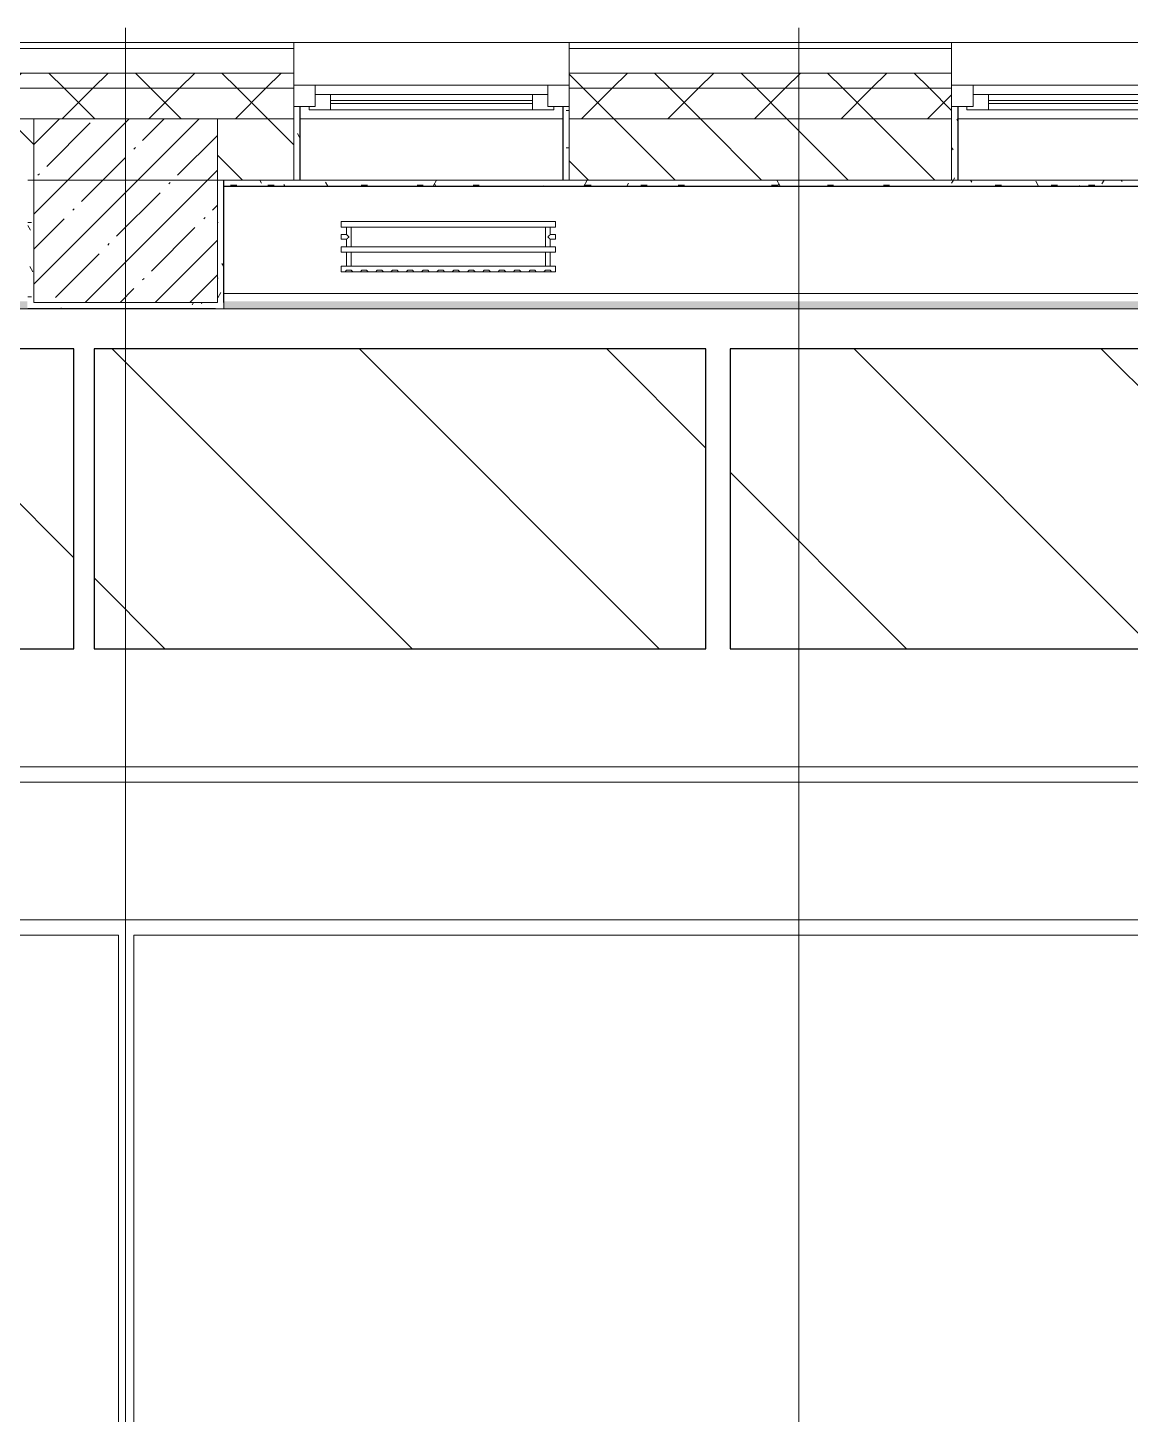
# Model space of a CAD drawing. Header units: millimetres. Extents: x -1113 to 415037, y -3642 to 354837.
# Drawn here: x 202912 to 206516, y 22865 to 27398 of the extents above; entities that cross this region are included whole.
import ezdxf

# ---------------------------------------------------------------- set-up
doc = ezdxf.new("R2010")
doc.units = ezdxf.units.MM
for name, color, linetype, lineweight in [('0) строит. леса', 20, 'Continuous', 30), ('A-AREA-BNDY', 7, 'Continuous', 5), ('A-FLOR', 7, 'Continuous', 9), ('A-GLAZ', 7, 'Continuous', 9), ('A-GLAZ-1', 7, 'Continuous', 5), ('A-WALL', 7, 'Continuous', 5), ('I-WALL', 7, 'Continuous', 5), ('S-COLS-1', 7, 'Continuous', 5), ('Оси', 7, 'Continuous', 9)]:
    doc.layers.add(name, color=color, linetype=linetype, lineweight=lineweight)
doc.layers.add('A-AREA-PATT-2', color=7, linetype='Continuous', lineweight=5, true_color=0xcde0ef, transparency=1)
for name, color, linetype, lineweight, true_color in [('A-WALL-1', 9, 'Continuous', 5, 0x808080), ('A-WALL-FNSH-1', 9, 'Continuous', 5, 0x808080), ('M-EQPM-1', 7, 'Continuous', 9, 0xb2b2b2)]:
    doc.layers.add(name, color=color, linetype=linetype, lineweight=lineweight, true_color=true_color)
pattern_1 = [(45, (148772.12, -1e-08), (-141.42136, 141.42136), []), (135, (148772.12, -1e-08), (-141.42136, -141.42136), [])]
pattern_2 = [(0, (148772.123, -1e-08), (243.84, 60.96), [20.117, -162.763, 20.117, -162.763, -975.36]), (0, (148772.123, -1e-08), (243.84, 60.96), [-365.76, 20.117, -345.643, 20.117, -162.763, -426.72]), (0, (148772.123, -1e-08), (243.84, 60.96), [-914.4, 20.117, -101.803, 20.117, -284.683]), (120, (148863.563, 30.48), (-174.71291, 180.691634), [20.117, -162.763, 20.117, -162.763, -975.36]), (120, (148863.563, 30.48), (-174.71291, 180.691634), [-365.76, 20.117, -345.643, 20.117, -162.763, -426.72]), (120, (148863.563, 30.48), (-174.71291, 180.691634), [-914.4, 20.117, -101.803, 20.117, -284.683]), (240, (148894.043, 152.4), (-69.12709, -241.651634), [20.117, -162.763, 20.117, -162.763, -975.36]), (240, (148894.043, 152.4), (-69.12709, -241.651634), [-365.76, 20.117, -345.643, 20.117, -162.763, -426.72]), (240, (148894.043, 152.4), (-69.12709, -241.651634), [-914.4, 20.117, -101.803, 20.117, -284.683])]

# ---------------------------------------------------------------- blocks, each defined once
blk = doc.blocks.new('120_Окно_СКБ_2Ст - 120_Окно_СКБ_2Ст 2700х2500 _мал створка справа_ 2-23206922-Объем проектирования 2 этажа')
at = {"layer": 'A-GLAZ'}
for p, q in [((-1350, -75), (-1350, -5)), ((-1350, -5), (-1280, -5)), ((-1280, -5), (-1280, -75)), ((450, -35), (-1280, -35)), ((-1280, -35), (-1280, -75)), ((-1230, -85), (-1230, -35)), ((400, -85), (400, -35)), ((450, -75), (450, -5)), ((450, -5), (520, -5)), ((450, -75), (450, -35)), ((520, -5), (520, -75)), ((1280, -35), (520, -35)), ((520, -35), (520, -75)), ((570, -85), (570, -35)), ((1230, -85), (1230, -35)), ((1280, -75), (1280, -5)), ((1280, -5), (1350, -5)), ((1280, -75), (1280, -35)), ((1350, -5), (1350, -75)), ((-1280, -75), (-1350, -75)), ((-1280, -75), (-1300, -75)), ((-1300, -75), (-1300, -85)), ((-1300, -85), (470, -85)), ((470, -85), (-1300, -85)), ((520, -75), (450, -75)), ((470, -75), (450, -75)), ((470, -85), (470, -75)), ((520, -75), (500, -75)), ((500, -75), (500, -85)), ((500, -85), (1300, -85)), ((1300, -85), (500, -85)), ((1350, -75), (1280, -75)), ((1300, -75), (1280, -75)), ((1300, -85), (1300, -75))]:
    blk.add_line(p, q, dxfattribs=at)
at = {"layer": 'A-GLAZ-1'}
for p, q in [((1350, -5), (-1350, -5)), ((-1330, -75), (-1301.9, -75)), ((-1230, -55), (400, -55)), ((400, -65), (-1230, -65)), ((470, -75), (500, -75)), ((570, -55), (1230, -55)), ((1230, -65), (570, -65)), ((1300, -75), (1330, -75))]:
    blk.add_line(p, q, dxfattribs=at)
blk = doc.blocks.new('120_Окно_СКБ_1Ст - 120_Окно_СКБ_1Ст 900х2500_h_-19906774-Объем проектирования 2 этажа')
at = {"layer": 'A-GLAZ'}
for p, q in [((-450, -75), (-450, -5)), ((-450, -5), (-380, -5)), ((-380, -5), (-380, -75)), ((380, -35), (-380, -35)), ((-380, -35), (-380, -75)), ((-330, -85), (-330, -35)), ((330, -85), (330, -35)), ((380, -75), (380, -5)), ((380, -5), (450, -5)), ((380, -75), (380, -35)), ((450, -5), (450, -75)), ((-380, -75), (-450, -75)), ((-380, -75), (-400, -75)), ((-400, -75), (-400, -85)), ((-400, -85), (400, -85)), ((400, -85), (-400, -85)), ((450, -75), (380, -75)), ((400, -75), (380, -75)), ((400, -85), (400, -75))]:
    blk.add_line(p, q, dxfattribs=at)
at = {"layer": 'A-GLAZ-1'}
for p, q in [((450, -5), (-450, -5)), ((-430, -75), (-400, -75)), ((-330, -55), (330, -55)), ((330, -65), (-330, -65)), ((400, -75), (430, -75))]:
    blk.add_line(p, q, dxfattribs=at)
blk = doc.blocks.new('radiator_prado_classic_z_tip_30_po exemplyaru - Classic Z Тип 30-500-V451-Объем проектирования 2 этажа')
at = {"layer": 'M-EQPM-1'}
for p, q in [((0, 228), (0, 210)), ((700, 228), (0, 228)), ((0, 210), (0, 228)), ((0, 228), (12.5, 228)), ((12.5, 228), (37.5, 228)), ((37.5, 228), (12.5, 228)), ((12.5, 228), (37.5, 228)), ((12.5, 228), (17.5, 223)), ((12.5, 228), (17.5, 223)), ((32.5, 223), (37.5, 228)), ((37.5, 228), (32.5, 223)), ((37.5, 228), (62.5, 228)), ((62.5, 228), (87.5, 228)), ((87.5, 228), (62.5, 228)), ((62.5, 228), (87.5, 228)), ((62.5, 228), (67.5, 223)), ((62.5, 228), (67.5, 223)), ((82.5, 223), (87.5, 228)), ((87.5, 228), (82.5, 223)), ((87.5, 228), (112.5, 228)), ((112.5, 228), (137.5, 228)), ((137.5, 228), (112.5, 228)), ((112.5, 228), (137.5, 228)), ((112.5, 228), (117.5, 223)), ((112.5, 228), (117.5, 223)), ((132.5, 223), (137.5, 228)), ((137.5, 228), (132.5, 223)), ((137.5, 228), (162.5, 228)), ((162.5, 228), (187.5, 228)), ((187.5, 228), (162.5, 228)), ((162.5, 228), (187.5, 228)), ((162.5, 228), (167.5, 223)), ((162.5, 228), (167.5, 223)), ((182.5, 223), (187.5, 228)), ((187.5, 228), (182.5, 223)), ((187.5, 228), (212.5, 228)), ((212.5, 228), (237.5, 228)), ((237.5, 228), (212.5, 228)), ((212.5, 228), (237.5, 228)), ((212.5, 228), (217.5, 223)), ((212.5, 228), (217.5, 223)), ((232.5, 223), (237.5, 228)), ((237.5, 228), (232.5, 223)), ((237.5, 228), (262.5, 228)), ((262.5, 228), (287.5, 228)), ((287.5, 228), (262.5, 228)), ((262.5, 228), (287.5, 228)), ((262.5, 228), (267.5, 223)), ((262.5, 228), (267.5, 223)), ((282.5, 223), (287.5, 228)), ((287.5, 228), (282.5, 223)), ((287.5, 228), (312.5, 228)), ((312.5, 228), (337.5, 228)), ((337.5, 228), (312.5, 228)), ((312.5, 228), (337.5, 228)), ((312.5, 228), (317.5, 223)), ((312.5, 228), (317.5, 223)), ((332.5, 223), (337.5, 228)), ((337.5, 228), (332.5, 223)), ((337.5, 228), (362.5, 228)), ((362.5, 228), (387.5, 228)), ((387.5, 228), (362.5, 228)), ((362.5, 228), (387.5, 228)), ((362.5, 228), (367.5, 223)), ((362.5, 228), (367.5, 223)), ((382.5, 223), (387.5, 228)), ((387.5, 228), (382.5, 223)), ((387.5, 228), (412.5, 228)), ((412.5, 228), (437.5, 228)), ((437.5, 228), (412.5, 228)), ((412.5, 228), (437.5, 228)), ((412.5, 228), (417.5, 223)), ((412.5, 228), (417.5, 223)), ((432.5, 223), (437.5, 228)), ((437.5, 228), (432.5, 223)), ((437.5, 228), (462.5, 228)), ((487.5, 228), (462.5, 228)), ((462.5, 228), (487.5, 228)), ((462.5, 228), (467.5, 223)), ((462.5, 228), (467.5, 223)), ((463.6, 228), (487.5, 228)), ((482.5, 223), (487.5, 228)), ((487.5, 228), (482.5, 223)), ((487.5, 228), (512.5, 228)), ((512.5, 228), (537.5, 228)), ((537.5, 228), (512.5, 228)), ((512.5, 228), (537.5, 228)), ((512.5, 228), (517.5, 223)), ((512.5, 228), (517.5, 223)), ((532.5, 223), (537.5, 228)), ((537.5, 228), (532.5, 223)), ((537.5, 228), (562.5, 228)), ((562.5, 228), (587.5, 228)), ((587.5, 228), (562.5, 228)), ((562.5, 228), (587.5, 228)), ((562.5, 228), (567.5, 223)), ((562.5, 228), (567.5, 223)), ((582.5, 223), (587.5, 228)), ((587.5, 228), (582.5, 223)), ((587.5, 228), (612.5, 228)), ((612.5, 228), (637.5, 228)), ((637.5, 228), (612.5, 228)), ((612.5, 228), (637.5, 228)), ((612.5, 228), (617.5, 223)), ((617.5, 223), (612.5, 228)), ((632.5, 223), (637.5, 228)), ((637.5, 228), (632.5, 223)), ((637.5, 228), (662.5, 228)), ((662.5, 228), (687.5, 228)), ((687.5, 228), (662.5, 228)), ((662.5, 228), (687.5, 228)), ((662.5, 228), (667.5, 223)), ((662.5, 228), (667.5, 223)), ((682.5, 223), (687.5, 228)), ((687.5, 228), (682.5, 223)), ((687.5, 228), (700, 228)), ((700, 210), (700, 228)), ((700, 228), (700, 210)), ((0, 210), (700, 210)), ((17.8, 210), (0, 210)), ((32.5, 223), (17.5, 223)), ((17.5, 223), (32.5, 223)), ((17.5, 210), (17.5, 164)), ((17.5, 210), (17.5, 164)), ((17.8, 210), (17.5, 210)), ((17.5, 210), (17.8, 210)), ((17.8, 210), (17.5, 210)), ((17.5, 210), (23.1, 210)), ((23.1, 210), (17.8, 210)), ((17.8, 210), (32.2, 210)), ((32.2, 210), (17.8, 210)), ((32.2, 210), (23.1, 210)), ((23.1, 210), (32.5, 210)), ((32.5, 210), (32.2, 210)), ((32.2, 210), (32.5, 210)), ((32.5, 210), (32.2, 210)), ((667.8, 210), (32.2, 210)), ((32.5, 164), (32.5, 210)), ((32.5, 164), (32.5, 210)), ((82.5, 223), (67.5, 223)), ((67.5, 223), (82.5, 223)), ((132.5, 223), (117.5, 223)), ((117.5, 223), (132.5, 223)), ((182.5, 223), (167.5, 223)), ((167.5, 223), (182.5, 223)), ((232.5, 223), (217.5, 223)), ((217.5, 223), (232.5, 223)), ((282.5, 223), (267.5, 223)), ((267.5, 223), (282.5, 223)), ((332.5, 223), (317.5, 223)), ((317.5, 223), (332.5, 223)), ((382.5, 223), (367.5, 223)), ((367.5, 223), (382.5, 223)), ((432.5, 223), (417.5, 223)), ((417.5, 223), (432.5, 223)), ((482.5, 223), (467.5, 223)), ((467.5, 223), (482.5, 223)), ((532.5, 223), (517.5, 223)), ((517.5, 223), (532.5, 223)), ((582.5, 223), (567.5, 223)), ((567.5, 223), (582.5, 223)), ((632.5, 223), (617.5, 223)), ((617.5, 223), (632.5, 223)), ((682.5, 223), (667.5, 223)), ((667.5, 223), (682.5, 223)), ((667.5, 210), (667.5, 164)), ((667.5, 210), (667.5, 164)), ((667.8, 210), (667.5, 210)), ((667.5, 210), (673.1, 210)), ((667.8, 210), (667.5, 210)), ((667.5, 210), (667.8, 210)), ((682.2, 210), (667.8, 210)), ((682.2, 210), (667.8, 210)), ((667.8, 210), (682.2, 210)), ((673.1, 210), (675, 210)), ((675, 210), (676.9, 210)), ((676.9, 210), (678.7, 210)), ((678.7, 210), (680.3, 210)), ((680.3, 210), (681.5, 210)), ((681.5, 210), (682.2, 210)), ((682.5, 210), (682.2, 210)), ((682.2, 210), (682.5, 210)), ((682.5, 210), (682.2, 210)), ((682.2, 210), (682.5, 210)), ((700, 210), (682.2, 210)), ((682.5, 164), (682.5, 210)), ((682.5, 164), (682.5, 210)), ((700, 164), (0, 164)), ((0, 164), (0, 146)), ((0, 146), (0, 164)), ((0, 164), (17.8, 164)), ((0, 146), (700, 146)), ((18.5, 146), (0, 146)), ((17.8, 164), (17.5, 164)), ((17.5, 164), (17.8, 164)), ((17.8, 164), (17.5, 164)), ((17.5, 164), (19.7, 164)), ((17.5, 146), (17.5, 121.5)), ((17.5, 146), (17.5, 121.5)), ((17.5, 146), (18.5, 146)), ((18.5, 146), (17.5, 146)), ((17.5, 146), (18.5, 146)), ((19.7, 146), (17.5, 146)), ((32.2, 164), (17.8, 164)), ((17.8, 164), (32.2, 164)), ((32.2, 164), (17.8, 164)), ((18.5, 146), (26.9, 146)), ((32.2, 146), (18.5, 146)), ((18.5, 146), (32.2, 146)), ((19.7, 164), (32.5, 164)), ((32.5, 146), (19.7, 146)), ((26.9, 146), (30.3, 146)), ((30.3, 146), (32.2, 146)), ((32.5, 164), (32.2, 164)), ((32.2, 164), (32.5, 164)), ((32.5, 164), (32.2, 164)), ((32.2, 164), (667.8, 164)), ((32.2, 146), (32.5, 146)), ((32.5, 146), (32.2, 146)), ((32.2, 146), (32.5, 146)), ((667.8, 146), (32.2, 146)), ((32.5, 82), (32.5, 146)), ((32.5, 82), (32.5, 146)), ((667.8, 164), (667.5, 164)), ((667.5, 164), (667.8, 164)), ((667.8, 164), (667.5, 164)), ((667.5, 164), (667.8, 164)), ((667.5, 146), (667.5, 82)), ((667.5, 146), (667.5, 82)), ((667.5, 146), (667.8, 146)), ((667.8, 146), (667.5, 146)), ((667.5, 146), (667.8, 146)), ((667.8, 146), (667.5, 146)), ((682.2, 164), (667.8, 164)), ((667.8, 164), (682.2, 164)), ((682.2, 164), (667.8, 164)), ((667.8, 164), (682.2, 164)), ((667.8, 146), (681.5, 146)), ((668.5, 146), (667.8, 146)), ((667.8, 146), (681.5, 146)), ((681.5, 146), (667.8, 146)), ((669.7, 146), (668.5, 146)), ((671.2, 146), (669.7, 146)), ((673.1, 146), (671.2, 146)), ((675, 146), (673.1, 146)), ((676.9, 146), (675, 146)), ((678.7, 146), (676.9, 146)), ((680.3, 146), (678.7, 146)), ((681.5, 146), (680.3, 146)), ((681.5, 146), (682.2, 146)), ((682.2, 146), (681.5, 146)), ((681.5, 146), (682.5, 146)), ((682.2, 146), (681.5, 146)), ((700, 146), (681.5, 146)), ((682.5, 164), (682.2, 164)), ((682.2, 164), (682.5, 164)), ((682.5, 164), (682.2, 164)), ((682.2, 164), (682.5, 164)), ((682.2, 164), (700, 164)), ((682.2, 146), (682.5, 146)), ((682.5, 146), (682.2, 146)), ((682.5, 146), (682.2, 146)), ((682.5, 121.5), (682.5, 146)), ((682.5, 121.5), (682.5, 146)), ((700, 146), (700, 164)), ((700, 164), (700, 146)), ((17.5, 121.5), (0, 121.5)), ((17.5, 121.5), (0, 121.5)), ((0, 121.5), (0, 120.5)), ((0, 106.5), (0, 121.5)), ((0, 120.5), (0, 107.5)), ((0, 120.5), (0, 119.3)), ((0, 115.9), (0, 120.5)), ((0, 120.5), (0, 120.5)), ((0, 119.3), (0, 117.8)), ((0, 117.8), (0, 114)), ((0, 114), (0, 115.9)), ((0, 114), (0, 110.3)), ((0, 107.5), (0, 114)), ((0, 110.3), (0, 108.7)), ((0, 108.7), (0, 107.5)), ((0, 107.5), (0, 106.5)), ((0, 107.5), (0, 107.5)), ((0, 106.5), (17.5, 106.5)), ((0, 106.5), (17.5, 106.5)), ((17.5, 106.5), (17.5, 82)), ((17.5, 106.5), (17.5, 82)), ((700, 121.5), (682.5, 121.5)), ((700, 121.5), (682.5, 121.5)), ((682.5, 82), (682.5, 106.5)), ((682.5, 106.5), (700, 106.5)), ((682.5, 82), (682.5, 106.5)), ((682.5, 106.5), (700, 106.5)), ((700, 121.5), (700, 106.5)), ((700, 120.5), (700, 121.5)), ((700, 121.5), (700, 120.5)), ((700, 120.5), (700, 121.5)), ((700, 112.1), (700, 120.5)), ((700, 120.5), (700, 119.3)), ((700, 107.5), (700, 120.5)), ((700, 119.3), (700, 107.5)), ((700, 108.7), (700, 112.1)), ((700, 107.5), (700, 108.7)), ((700, 106.5), (700, 107.5)), ((700, 107.5), (700, 106.5)), ((700, 106.5), (700, 107.5)), ((700, 82), (0, 82)), ((0, 82), (0, 64)), ((0, 64), (0, 82)), ((0, 82), (18.5, 82)), ((700, 64), (0, 64)), ((0, 64), (700, 64)), ((17.8, 82), (17.5, 82)), ((17.5, 82), (18.5, 82)), ((18.5, 82), (17.5, 82)), ((17.5, 82), (17.8, 82)), ((18.5, 82), (17.8, 82)), ((17.8, 82), (32.2, 82)), ((30.3, 82), (18.5, 82)), ((18.5, 82), (32.2, 82)), ((32.2, 82), (18.5, 82)), ((32.2, 82), (30.3, 82)), ((32.5, 82), (32.2, 82)), ((32.2, 82), (32.5, 82)), ((32.5, 82), (32.2, 82)), ((32.2, 82), (32.5, 82)), ((32.2, 82), (667.8, 82)), ((667.8, 82), (667.5, 82)), ((667.5, 82), (671.2, 82)), ((667.8, 82), (667.5, 82)), ((667.5, 82), (667.8, 82)), ((681.5, 82), (667.8, 82)), ((681.5, 82), (667.8, 82)), ((667.8, 82), (681.5, 82)), ((671.2, 82), (673.1, 82)), ((673.1, 82), (682.5, 82)), ((682.2, 82), (681.5, 82)), ((682.5, 82), (681.5, 82)), ((681.5, 82), (682.5, 82)), ((681.5, 82), (700, 82)), ((682.5, 82), (682.2, 82)), ((700, 64), (700, 82)), ((700, 82), (700, 64))]:
    blk.add_line(p, q, dxfattribs=at)
for points, knots in [([(18.5, 120.5), (18.4, 120.6), (18.3, 120.7), (18.1, 120.9), (17.9, 121.1), (17.8, 121.2), (17.7, 121.3), (17.5, 121.5), (17.5, 121.5), (17.5, 121.5)], [0.7142857, 0.7142857, 0.7142857, 0.7142857, 0.75, 0.7857143, 0.8214286, 0.8571429, 0.8928571, 0.9285714, 1, 1, 1, 1]), ([(17.5, 121.5), (17.5, 121.5), (17.5, 121.5), (17.7, 121.3), (17.8, 121.2), (17.9, 121.1), (18.1, 120.9), (18.3, 120.7), (18.4, 120.6), (18.5, 120.5)], [0, 0, 0, 0, 0.0714286, 0.1071429, 0.1428571, 0.1785714, 0.2142857, 0.25, 0.2857143, 0.2857143, 0.2857143, 0.2857143]), ([(17.5, 121.5), (17.5, 121.5), (17.5, 121.5), (17.7, 121.3), (17.8, 121.2), (17.9, 121.1), (18.1, 120.9), (18.3, 120.7), (18.4, 120.6), (18.5, 120.5)], [0, 0, 0, 0, 0.0714286, 0.1071429, 0.1428571, 0.1785714, 0.2142857, 0.25, 0.2857143, 0.2857143, 0.2857143, 0.2857143]), ([(25, 114), (24.5, 114.5), (23.6, 115.4), (22.4, 116.6), (21.6, 117.4), (21.1, 117.9), (20.8, 118.2), (20.5, 118.5), (20.2, 118.8), (19.8, 119.1), (19.6, 119.4), (19.3, 119.7), (19, 120), (18.7, 120.3), (18.5, 120.5), (18.3, 120.7), (18.1, 120.9), (17.9, 121.1), (17.8, 121.2), (17.7, 121.3), (17.5, 121.5), (17.5, 121.5), (17.5, 121.5)], [0, 0, 0, 0, 0.142857, 0.285714, 0.357143, 0.392857, 0.428571, 0.464286, 0.5, 0.535714, 0.571429, 0.607143, 0.642857, 0.678571, 0.714286, 0.75, 0.785714, 0.821429, 0.857143, 0.892857, 0.928571, 1, 1, 1, 1]), ([(17.5, 106.5), (17.5, 106.5), (17.5, 106.5), (17.7, 106.7), (17.8, 106.8), (17.9, 106.9), (18.1, 107.1), (18.3, 107.3), (18.5, 107.5), (18.7, 107.7), (19, 108), (19.3, 108.3), (19.6, 108.6), (19.8, 108.9), (20.3, 109.3), (20.7, 109.7), (21.1, 110.1), (21.6, 110.6), (22.4, 111.4), (23.6, 112.6), (24.5, 113.5), (25, 114)], [0, 0, 0, 0, 0.071429, 0.107143, 0.142857, 0.178571, 0.214286, 0.25, 0.285714, 0.321429, 0.357143, 0.392857, 0.428571, 0.464286, 0.5, 0.571429, 0.607143, 0.642857, 0.714286, 0.857143, 1, 1, 1, 1]), ([(17.5, 106.5), (17.5, 106.5), (17.5, 106.5), (17.7, 106.7), (17.8, 106.8), (17.9, 106.9), (18.1, 107.1), (18.3, 107.3), (18.4, 107.4), (18.5, 107.5)], [0, 0, 0, 0, 0.0714286, 0.1071429, 0.1428571, 0.1785714, 0.2142857, 0.25, 0.2857143, 0.2857143, 0.2857143, 0.2857143]), ([(18.5, 107.5), (18.4, 107.4), (18.3, 107.3), (18.1, 107.1), (17.9, 106.9), (17.8, 106.8), (17.7, 106.7), (17.5, 106.5), (17.5, 106.5), (17.5, 106.5)], [0.7142857, 0.7142857, 0.7142857, 0.7142857, 0.75, 0.7857143, 0.8214286, 0.8571429, 0.8928571, 0.9285714, 1, 1, 1, 1]), ([(18.5, 107.5), (18.4, 107.4), (18.3, 107.3), (18.1, 107.1), (17.9, 106.9), (17.8, 106.8), (17.7, 106.7), (17.5, 106.5), (17.5, 106.5), (17.5, 106.5)], [0.7142857, 0.7142857, 0.7142857, 0.7142857, 0.75, 0.7857143, 0.8214286, 0.8571429, 0.8928571, 0.9285714, 1, 1, 1, 1]), ([(22.1, 116.9), (21.9, 117.1), (21.6, 117.4), (21.1, 117.9), (20.8, 118.2), (20.5, 118.5), (20.2, 118.8), (19.9, 119.2), (19.7, 119.3), (19.6, 119.4)], [0.2857143, 0.2857143, 0.2857143, 0.2857143, 0.3571429, 0.3928571, 0.4285714, 0.4642857, 0.5, 0.5357143, 0.5714286, 0.5714286, 0.5714286, 0.5714286]), ([(19.6, 119.4), (19.7, 119.3), (19.9, 119.2), (20.3, 118.7), (20.7, 118.3), (21.1, 117.9), (21.6, 117.4), (21.9, 117.1), (22.1, 116.9)], [0.4285714, 0.4285714, 0.4285714, 0.4285714, 0.4642857, 0.5, 0.5714286, 0.6071429, 0.6428571, 0.7142857, 0.7142857, 0.7142857, 0.7142857]), ([(19.6, 119.4), (19.7, 119.3), (19.8, 119.1), (20.3, 118.7), (20.7, 118.3), (21.1, 117.9), (21.6, 117.4), (21.9, 117.1), (22.1, 116.9)], [0.4285714, 0.4285714, 0.4285714, 0.4285714, 0.4642857, 0.5, 0.5714286, 0.6071429, 0.6428571, 0.7142857, 0.7142857, 0.7142857, 0.7142857]), ([(19.6, 108.6), (19.7, 108.7), (19.9, 108.8), (20.3, 109.3), (20.7, 109.7), (21.1, 110.1), (21.6, 110.6), (21.9, 110.9), (22.1, 111.1)], [0.4285714, 0.4285714, 0.4285714, 0.4285714, 0.4642857, 0.5, 0.5714286, 0.6071429, 0.6428571, 0.7142857, 0.7142857, 0.7142857, 0.7142857]), ([(22.1, 111.1), (21.9, 110.9), (21.6, 110.6), (21.1, 110.1), (20.8, 109.8), (20.5, 109.5), (20.2, 109.2), (19.9, 108.8), (19.7, 108.7), (19.6, 108.6)], [0.2857143, 0.2857143, 0.2857143, 0.2857143, 0.3571429, 0.3928571, 0.4285714, 0.4642857, 0.5, 0.5357143, 0.5714286, 0.5714286, 0.5714286, 0.5714286]), ([(22.1, 111.1), (21.9, 110.9), (21.6, 110.6), (21.1, 110.1), (20.8, 109.8), (20.5, 109.5), (20.2, 109.2), (19.8, 108.9), (19.7, 108.7), (19.6, 108.6)], [0.2857143, 0.2857143, 0.2857143, 0.2857143, 0.3571429, 0.3928571, 0.4285714, 0.4642857, 0.5, 0.5357143, 0.5714286, 0.5714286, 0.5714286, 0.5714286]), ([(675, 114), (675.5, 114.5), (676.4, 115.4), (677.6, 116.6), (678.4, 117.4), (678.9, 117.9), (679.2, 118.2), (679.5, 118.5), (679.8, 118.8), (680.1, 119.2), (680.4, 119.4), (680.7, 119.7), (681, 120), (681.3, 120.3), (681.5, 120.5), (681.7, 120.7), (681.9, 120.9), (682.1, 121.1), (682.2, 121.2), (682.3, 121.3), (682.5, 121.5), (682.5, 121.5), (682.5, 121.5)], [0, 0, 0, 0, 0.142857, 0.285714, 0.357143, 0.392857, 0.428571, 0.464286, 0.5, 0.535714, 0.571429, 0.607143, 0.642857, 0.678571, 0.714286, 0.75, 0.785714, 0.821429, 0.857143, 0.892857, 0.928571, 1, 1, 1, 1]), ([(682.5, 106.5), (682.5, 106.5), (682.5, 106.5), (682.3, 106.7), (682.2, 106.8), (682.1, 106.9), (681.9, 107.1), (681.7, 107.3), (681.5, 107.5), (681.3, 107.7), (681, 108), (680.7, 108.3), (680.4, 108.6), (680.1, 108.8), (679.7, 109.3), (679.3, 109.7), (678.9, 110.1), (678.4, 110.6), (677.6, 111.4), (676.4, 112.6), (675.5, 113.5), (675, 114)], [0, 0, 0, 0, 0.071429, 0.107143, 0.142857, 0.178571, 0.214286, 0.25, 0.285714, 0.321429, 0.357143, 0.392857, 0.428571, 0.464286, 0.5, 0.571429, 0.607143, 0.642857, 0.714286, 0.857143, 1, 1, 1, 1]), ([(680.4, 119.4), (680.3, 119.3), (680.1, 119.2), (679.7, 118.7), (679.3, 118.3), (678.9, 117.9), (678.4, 117.4), (678.1, 117.1), (677.9, 116.9)], [0.4285714, 0.4285714, 0.4285714, 0.4285714, 0.4642857, 0.5, 0.5714286, 0.6071429, 0.6428571, 0.7142857, 0.7142857, 0.7142857, 0.7142857]), ([(680.4, 119.4), (680.3, 119.3), (680.1, 119.2), (679.7, 118.7), (679.3, 118.3), (678.9, 117.9), (678.4, 117.4), (678.1, 117.1), (677.9, 116.9)], [0.4285714, 0.4285714, 0.4285714, 0.4285714, 0.4642857, 0.5, 0.5714286, 0.6071429, 0.6428571, 0.7142857, 0.7142857, 0.7142857, 0.7142857]), ([(677.9, 116.9), (678.1, 117.1), (678.4, 117.4), (678.9, 117.9), (679.2, 118.2), (679.5, 118.5), (679.8, 118.8), (680.1, 119.2), (680.3, 119.3), (680.4, 119.4)], [0.2857143, 0.2857143, 0.2857143, 0.2857143, 0.3571429, 0.3928571, 0.4285714, 0.4642857, 0.5, 0.5357143, 0.5714286, 0.5714286, 0.5714286, 0.5714286]), ([(677.9, 111.1), (678.1, 110.9), (678.4, 110.6), (678.9, 110.1), (679.2, 109.8), (679.5, 109.5), (679.8, 109.2), (680.1, 108.8), (680.3, 108.7), (680.4, 108.6)], [0.2857143, 0.2857143, 0.2857143, 0.2857143, 0.3571429, 0.3928571, 0.4285714, 0.4642857, 0.5, 0.5357143, 0.5714286, 0.5714286, 0.5714286, 0.5714286]), ([(677.9, 111.1), (678.1, 110.9), (678.4, 110.6), (678.9, 110.1), (679.2, 109.8), (679.5, 109.5), (679.8, 109.2), (680.1, 108.8), (680.3, 108.7), (680.4, 108.6)], [0.2857143, 0.2857143, 0.2857143, 0.2857143, 0.3571429, 0.3928571, 0.4285714, 0.4642857, 0.5, 0.5357143, 0.5714286, 0.5714286, 0.5714286, 0.5714286]), ([(680.4, 108.6), (680.3, 108.7), (680.1, 108.8), (679.7, 109.3), (679.3, 109.7), (678.9, 110.1), (678.4, 110.6), (678.1, 110.9), (677.9, 111.1)], [0.4285714, 0.4285714, 0.4285714, 0.4285714, 0.4642857, 0.5, 0.5714286, 0.6071429, 0.6428571, 0.7142857, 0.7142857, 0.7142857, 0.7142857]), ([(682.5, 121.5), (682.5, 121.5), (682.5, 121.5), (682.3, 121.3), (682.2, 121.2), (682.1, 121.1), (681.9, 120.9), (681.7, 120.7), (681.6, 120.6), (681.5, 120.5)], [0, 0, 0, 0, 0.0714286, 0.1071429, 0.1428571, 0.1785714, 0.2142857, 0.25, 0.2857143, 0.2857143, 0.2857143, 0.2857143]), ([(682.5, 121.5), (682.5, 121.5), (682.5, 121.5), (682.3, 121.3), (682.2, 121.2), (682.1, 121.1), (681.9, 120.9), (681.7, 120.7), (681.6, 120.6), (681.5, 120.5)], [0, 0, 0, 0, 0.0714286, 0.1071429, 0.1428571, 0.1785714, 0.2142857, 0.25, 0.2857143, 0.2857143, 0.2857143, 0.2857143]), ([(681.5, 120.5), (681.6, 120.6), (681.7, 120.7), (681.9, 120.9), (682.1, 121.1), (682.2, 121.2), (682.3, 121.3), (682.5, 121.5), (682.5, 121.5), (682.5, 121.5)], [0.7142857, 0.7142857, 0.7142857, 0.7142857, 0.75, 0.7857143, 0.8214286, 0.8571429, 0.8928571, 0.9285714, 1, 1, 1, 1]), ([(681.5, 107.5), (681.6, 107.4), (681.7, 107.3), (681.9, 107.1), (682.1, 106.9), (682.2, 106.8), (682.3, 106.7), (682.5, 106.5), (682.5, 106.5), (682.5, 106.5)], [0.7142857, 0.7142857, 0.7142857, 0.7142857, 0.75, 0.7857143, 0.8214286, 0.8571429, 0.8928571, 0.9285714, 1, 1, 1, 1]), ([(681.5, 107.5), (681.6, 107.4), (681.7, 107.3), (681.9, 107.1), (682.1, 106.9), (682.2, 106.8), (682.3, 106.7), (682.5, 106.5), (682.5, 106.5), (682.5, 106.5)], [0.7142857, 0.7142857, 0.7142857, 0.7142857, 0.75, 0.7857143, 0.8214286, 0.8571429, 0.8928571, 0.9285714, 1, 1, 1, 1]), ([(682.5, 106.5), (682.5, 106.5), (682.5, 106.5), (682.3, 106.7), (682.2, 106.8), (682.1, 106.9), (681.9, 107.1), (681.7, 107.3), (681.6, 107.4), (681.5, 107.5)], [0, 0, 0, 0, 0.0714286, 0.1071429, 0.1428571, 0.1785714, 0.2142857, 0.25, 0.2857143, 0.2857143, 0.2857143, 0.2857143])]:
    blk.add_open_spline(points, degree=3, knots=knots, dxfattribs=at)
for points in [[(19.6, 119.4), (19.5, 119.5), (19.3, 119.7), (19, 120), (18.7, 120.3), (18.6, 120.4), (18.5, 120.5)], [(18.5, 120.5), (18.6, 120.4), (18.7, 120.3), (19, 120), (19.3, 119.7), (19.5, 119.5), (19.6, 119.4)], [(18.5, 120.5), (18.6, 120.4), (18.7, 120.3), (19, 120), (19.3, 119.7), (19.5, 119.5), (19.6, 119.4)], [(18.5, 107.5), (18.6, 107.6), (18.7, 107.7), (19, 108), (19.3, 108.3), (19.5, 108.5), (19.6, 108.6)], [(19.6, 108.6), (19.5, 108.5), (19.3, 108.3), (19, 108), (18.7, 107.7), (18.6, 107.6), (18.5, 107.5)], [(19.6, 108.6), (19.5, 108.5), (19.3, 108.3), (19, 108), (18.7, 107.7), (18.6, 107.6), (18.5, 107.5)], [(25, 114), (24.5, 114.5), (23.6, 115.4), (22.6, 116.4), (22.1, 116.9)], [(22.1, 116.9), (22.6, 116.4), (23.6, 115.4), (24.5, 114.5), (25, 114)], [(22.1, 116.9), (22.6, 116.4), (23.1, 115.9), (23.6, 115.4)], [(22.1, 111.1), (22.6, 111.6), (23.6, 112.6), (24.5, 113.5), (25, 114)], [(25, 114), (24.5, 113.5), (23.6, 112.6), (22.6, 111.6), (22.1, 111.1)], [(23.6, 112.6), (23.1, 112.1), (22.6, 111.6), (22.1, 111.1)], [(23.6, 115.4), (24, 115), (24.5, 114.5), (25, 114)], [(25, 114), (24.5, 113.5), (24, 113), (23.6, 112.6)], [(677.9, 116.9), (677.4, 116.4), (676.4, 115.4), (675.5, 114.5), (675, 114)], [(675, 114), (675.5, 114.5), (676.4, 115.4), (677.4, 116.4), (677.9, 116.9)], [(676.4, 115.4), (676, 115), (675.5, 114.5), (675, 114)], [(675, 114), (675.5, 113.5), (676, 113), (676.4, 112.6)], [(675, 114), (675.5, 113.5), (676.4, 112.6), (677.4, 111.6), (677.9, 111.1)], [(677.9, 111.1), (677.4, 111.6), (676.4, 112.6), (675.5, 113.5), (675, 114)], [(677.9, 116.9), (677.4, 116.4), (676.9, 115.9), (676.4, 115.4)], [(676.4, 112.6), (676.9, 112.1), (677.4, 111.6), (677.9, 111.1)], [(681.5, 120.5), (681.4, 120.4), (681.3, 120.3), (681, 120), (680.7, 119.7), (680.5, 119.5), (680.4, 119.4)], [(681.5, 120.5), (681.4, 120.4), (681.3, 120.3), (681, 120), (680.7, 119.7), (680.5, 119.5), (680.4, 119.4)], [(680.4, 119.4), (680.5, 119.5), (680.7, 119.7), (681, 120), (681.3, 120.3), (681.4, 120.4), (681.5, 120.5)], [(680.4, 108.6), (680.5, 108.5), (680.7, 108.3), (681, 108), (681.3, 107.7), (681.4, 107.6), (681.5, 107.5)], [(680.4, 108.6), (680.5, 108.5), (680.7, 108.3), (681, 108), (681.3, 107.7), (681.4, 107.6), (681.5, 107.5)], [(681.5, 107.5), (681.4, 107.6), (681.3, 107.7), (681, 108), (680.7, 108.3), (680.5, 108.5), (680.4, 108.6)]]:
    blk.add_open_spline(points, degree=3, dxfattribs=at)

msp = doc.modelspace()

# ---------------------------------------------------------------- hatches: boundary and pattern name
at = {"layer": '0) строит. леса'}
h = msp.add_hatch(dxfattribs=at)
h.set_pattern_fill('ANSI31', color=256, scale=180, angle=-90)
h.paths.add_polyline_path([(203063.2, 26347.8), (201063.2, 26347.8), (201063.2, 25367.8), (203063.2, 25367.8)])
h = msp.add_hatch(dxfattribs=at)
h.set_pattern_fill('ANSI31', color=256, scale=180, angle=-90)
h.paths.add_polyline_path([(205128.9, 26347.8), (203128.9, 26347.8), (203128.9, 25367.8), (205128.9, 25367.8)])
h = msp.add_hatch(dxfattribs=at)
h.set_pattern_fill('ANSI31', color=256, scale=180, angle=-90)
h.paths.add_polyline_path([(207207.7, 26347.8), (205207.7, 26347.8), (205207.7, 25367.8), (207207.7, 25367.8)])
at = {"layer": 'A-AREA-PATT-2'}
h = msp.add_hatch(color=256, dxfattribs=at)
h.paths.add_polyline_path([(209567.6, 26479), (214911.6, 26480), (214911.6, 26504), (209553.1, 26504), (209553.5, 26479), (209562, 26479)])
h.paths.add_polyline_path([(205726.7, 26479), (208911.6, 26480.5), (208911.1, 26504), (203552.6, 26504), (203551.6, 26479.5), (205721.2, 26479)])
h.paths.add_polyline_path([(197553.4, 26479), (202911.1, 26479.5), (202911.1, 26504), (197553.4, 26504), (197553.4, 26479.5)])
h.paths.add_polyline_path([(194055.1, 26480), (196911.6, 26480), (196911.6, 26505), (191553.1, 26505), (191553.1, 26480), (193693.7, 26480)])
at = {"layer": 'A-WALL'}
h = msp.add_hatch(dxfattribs=at)
h.set_pattern_fill('FP_24', color=256, style=0, pattern_type=2)
h.set_pattern_definition(pattern_1)
h.paths.add_polyline_path([(233082.8, 27200), (241932.1, 27200), (241932.1, 27250), (229122.1, 27250), (229122.1, 27200), (232972.1, 27200)])
h.paths.add_polyline_path([(226462.1, 27200), (226622.1, 27200), (226622.1, 27250), (225112.1, 27250), (225112.1, 27200), (226442.1, 27200)])
h.paths.add_polyline_path([(222281.1, 27200), (223012.1, 27200), (223012.1, 27250), (217632.1, 27250), (217632.1, 27200), (221880.4, 27200)])
h.paths.add_polyline_path([(214032.1, 27200), (214032.1, 27250), (212952.1, 27250), (212952.1, 27200), (213930.3, 27200)])
h.paths.add_polyline_path([(214932.1, 27200), (216732.1, 27200), (216732.1, 27250), (214932.1, 27250)])
h.paths.add_polyline_path([(209812.1, 27200), (209812.1, 27250), (208632.1, 27250), (208632.1, 27200), (209593.9, 27200)])
h.paths.add_polyline_path([(203553.1, 27200), (203782, 27200), (203782, 27250), (202632.3, 27250), (202632.3, 27200), (203552.1, 27200)])
h.paths.add_polyline_path([(204682, 27200), (205932.1, 27200), (205932.1, 27250), (204682, 27250)])
h.paths.add_polyline_path([(199475.6, 27200), (199532.3, 27200), (199532.3, 27250), (198432.4, 27250), (198432.4, 27200), (199136.9, 27200)])
h.paths.add_polyline_path([(197532.1, 27200), (197532.4, 27200), (197532.1, 27250), (196279.1, 27250), (196279.1, 27200), (197307.4, 27200)])
h.paths.add_polyline_path([(192971, 27200), (193179.1, 27200), (193179.1, 27250), (190782.1, 27250), (190782.1, 27200), (191553.1, 27200)])
h = msp.add_hatch(dxfattribs=at)
h.set_pattern_fill('FP_24', color=256, style=0, pattern_type=2)
h.set_pattern_definition(pattern_1)
h.paths.add_polyline_path([(241394.2, 27100), (241832.1, 27100), (241832.1, 27200), (229122.1, 27200), (229122.1, 27100), (240671.5, 27100)])
h.paths.add_polyline_path([(226022.1, 27100), (226622.1, 27100), (226622.1, 27200), (225112.1, 27200), (225112.1, 27100), (225522.1, 27100)])
h.paths.add_polyline_path([(208932.1, 27100), (209812.1, 27100), (209812.1, 27200), (208632.1, 27200), (208632.1, 27100), (208912.1, 27100)])
h.paths.add_polyline_path([(205632.6, 27100), (205932.1, 27100), (205932.1, 27200), (204682, 27200), (204682, 27100), (205257.5, 27100)])
h.paths.add_polyline_path([(212952.1, 27100), (214032.1, 27100), (214032.1, 27200), (212952.1, 27200), (212952.1, 27170)])
h.paths.add_polyline_path([(214932.1, 27100), (216732.1, 27100), (216732.1, 27200), (214932.1, 27200), (214932.1, 27100.8)])
h.paths.add_polyline_path([(203782, 27100), (203782, 27200), (202632.3, 27200), (202632.3, 27100), (203553.1, 27100)])
h.paths.add_polyline_path([(190932.1, 27100), (193179.1, 27100), (193179.1, 27200), (190832.1, 27200), (190832.1, 27100)])
h.paths.add_polyline_path([(196279.1, 27100), (197532.4, 27100), (197532.1, 27200), (196279.1, 27200), (196279.1, 27140)])
h.paths.add_polyline_path([(222812.1, 27100), (223012.1, 27100), (223012.1, 27200), (217632.1, 27200), (217632.1, 27100), (222603.1, 27100)])
h.paths.add_polyline_path([(198432.4, 27100), (199532.3, 27100), (199532.3, 27200), (198432.4, 27200)])
at = {"layer": 'I-WALL'}
h = msp.add_hatch(dxfattribs=at)
h.set_pattern_fill('FP_191', color=256, style=0, pattern_type=2)
h.set_pattern_definition(pattern_2)
h.paths.add_polyline_path([(203802, 26900), (203802, 27140), (203782, 27140), (203782, 26900)])
h = msp.add_hatch(dxfattribs=at)
h.set_pattern_fill('FP_191', color=256, style=0, pattern_type=2)
h.set_pattern_definition(pattern_2)
h.paths.add_polyline_path([(204682, 26900), (204682, 27140), (204662, 27140), (204662, 26900)])
h = msp.add_hatch(dxfattribs=at)
h.set_pattern_fill('FP_191', color=256, style=0, pattern_type=2)
h.set_pattern_definition(pattern_2)
h.paths.add_polyline_path([(205952.1, 26900), (205952.1, 27140), (205932.1, 27140), (205932.1, 26900)])
h = msp.add_hatch(dxfattribs=at)
h.set_pattern_fill('FP_23', color=256, style=0, pattern_type=2)
h.set_pattern_definition([(135, (148772.12, -1e-08), (-141.42136, -141.42136), [])])
h.paths.add_polyline_path([(221669.4, 26900), (222312.1, 26900), (222312.1, 27100), (219582.1, 27100), (219582.1, 26900), (221519, 26900)])
h.paths.add_polyline_path([(208632.1, 26900), (208932.1, 26900), (208932.1, 27100), (208632.1, 27100), (208632.1, 26900.9)])
h.paths.add_polyline_path([(205257.5, 26900), (205932.1, 26900), (205932.1, 27100), (204682, 27100), (204682, 26900)])
h.paths.add_polyline_path([(232841.8, 26900), (232972.1, 26900), (232972.1, 27100), (229922.1, 27100), (229922.1, 26900), (232797.5, 26900)])
h.paths.add_polyline_path([(209553.1, 26900), (209832.1, 26900), (209832.1, 27100), (209532.1, 27100), (209532.1, 26900), (209552.1, 26900)])
h.paths.add_polyline_path([(212932.1, 26900), (214032.1, 26900), (214032.1, 27100), (212932.1, 27100), (212932.1, 27018.7)])
h.paths.add_polyline_path([(215532.1, 26900), (216732.1, 26900), (216732.1, 27100), (215532.1, 27100)])
h.paths.add_polyline_path([(217632.1, 26900), (219082.1, 26900), (219082.1, 27100), (217632.1, 27100), (217632.1, 27032)])
h.paths.add_polyline_path([(229401.1, 26900), (229422.1, 26900), (229422.1, 27100), (229122.1, 27100), (229122.1, 26900)])
h.paths.add_polyline_path([(203552.1, 26900), (203782, 26900), (203782, 27100), (203532.1, 27100), (203532.1, 26900)])
h.paths.add_polyline_path([(226442.1, 26900), (226622.1, 26900), (226622.1, 27100), (226022.1, 27100), (226022.1, 26900), (226362.1, 26900)])
h.paths.add_polyline_path([(199475.6, 26900), (199532.3, 26900), (199532.3, 27100), (199136.9, 27100), (199136.9, 26900)])
h.paths.add_polyline_path([(225522.1, 26900), (225522.1, 27100), (225112.1, 27100), (225112.1, 26900), (225494, 26900)])
h.paths.add_polyline_path([(202632.3, 26900), (202932.1, 26900), (202932.1, 27100), (202632.3, 27100), (202632.3, 27015.9)])
h.paths.add_polyline_path([(223012.1, 26900), (223012.1, 27100), (222812.1, 27100), (222812.1, 26900), (222832.1, 26900)])
h = msp.add_hatch(dxfattribs=at)
h.set_pattern_fill('FP_191', color=256, style=0, pattern_type=2)
h.set_pattern_definition(pattern_2)
h.paths.add_polyline_path([(198432.4, 26880), (199532.3, 26880), (199532.3, 26900), (198432.4, 26900)])
h.paths.add_polyline_path([(202912.1, 26880), (202911, 26900), (202632.3, 26900), (202632.3, 26880), (202912.1, 26880)])
h = msp.add_hatch(dxfattribs=at)
h.set_pattern_fill('FP_191', color=256, style=0, pattern_type=2)
h.set_pattern_definition(pattern_2)
h.paths.add_polyline_path([(202912.1, 26500), (202932.1, 26500), (202932.1, 26900), (202912.1, 26878.5), (202912.1, 26500.7)])
h.paths.add_polyline_path([(202912.1, 26880), (202932.1, 26900), (202912.1, 26900)])
h = msp.add_hatch(dxfattribs=at)
h.set_pattern_fill('FP_191', color=256, style=0, pattern_type=2)
h.set_pattern_definition(pattern_2)
h.paths.add_polyline_path([(205980.2, 26880), (208912.1, 26881.4), (208911, 26900), (203532.1, 26900), (203532.1, 26880), (205932.1, 26880)])
h = msp.add_hatch(dxfattribs=at)
h.set_pattern_fill('FP_191', color=256, style=0, pattern_type=2)
h.set_pattern_definition(pattern_2)
h.paths.add_polyline_path([(203532.1, 26500), (203552.1, 26500), (203552.1, 26880), (203532.1, 26880), (203532.1, 26529)])
h = msp.add_hatch(dxfattribs=at)
h.set_pattern_fill('FP_191', color=256, style=0, pattern_type=2)
h.set_pattern_definition(pattern_2)
h.paths.add_polyline_path([(203532.1, 26479), (203552.1, 26480), (203552.1, 26500), (202912.1, 26500), (202912.1, 26480), (203529.1, 26479.5)])
at = {"layer": 'S-COLS-1'}
h = msp.add_hatch(dxfattribs=at)
h.set_pattern_fill('FP_1', color=256, style=0, pattern_type=2)
h.set_pattern_definition([(45, (148772.12, -1e-08), (-114.04925, 114.04925), []), (45, (148886.17, -1e-08), (-114.04925, 114.04925), [201.612, -40.322, 6.706, -33.617])])
h.paths.add_polyline_path([(203089.3, 26500), (203532.1, 26500), (203532.1, 27100), (202932.1, 27100), (202932.1, 26500)])

# ---------------------------------------------------------------- linework, layer by layer
at = {"layer": '0) строит. леса'}
for points in [[(203063.2, 26347.8), (201063.2, 26347.8), (201063.2, 25367.8), (203063.2, 25367.8)], [(205128.9, 26347.8), (203128.9, 26347.8), (203128.9, 25367.8), (205128.9, 25367.8)], [(207207.7, 26347.8), (205207.7, 26347.8), (205207.7, 25367.8), (207207.7, 25367.8)]]:
    msp.add_lwpolyline(points, close=True, dxfattribs=at)
at = {"layer": 'A-AREA-BNDY', "flags": 128}
msp.add_lwpolyline([(214911.6, 26479), (209552.6, 26479), (208911.6, 26479), (203552.6, 26479), (202911.6, 26479), (197552.9, 26479)], dxfattribs=at)
at = {"layer": 'A-FLOR'}
for p, q in [((203553.1, 26880), (208912.1, 26880)), ((193055.8, 24981.3), (213412.1, 24981.3)), ((213362.1, 24931.3), (193105.8, 24931.3)), ((193555.8, 24481.3), (212912.1, 24481.3)), ((203208.9, 24431.3), (193605.8, 24431.3)), ((203208.9, 14374.4), (203208.9, 24431.3)), ((212862.1, 24431.3), (203258.9, 24431.3)), ((203258.9, 24431.3), (203258.9, 14374.4))]:
    msp.add_line(p, q, dxfattribs=at)
at = {"layer": 'A-WALL'}
for p, q in [((203782, 27350), (204682, 27350)), ((205932.1, 27350), (208632.1, 27350)), ((203782, 27330), (202632.3, 27330)), ((205932.1, 27330), (204682, 27330)), ((203782, 27250), (202632.3, 27250)), ((205932.1, 27250), (204682, 27250)), ((203782, 27200), (202632.3, 27200)), ((205932.1, 27200), (204682, 27200)), ((203782, 27100), (202632.3, 27100)), ((205932.1, 27100), (204682, 27100)), ((203552.1, 26500), (203552.1, 26880)), ((202912.1, 26480), (203526.1, 26480)), ((203526.1, 26480), (203526.1, 26479)), ((203552.1, 26500), (203553.1, 26500))]:
    msp.add_line(p, q, dxfattribs=at)
at = {"layer": 'A-WALL-1'}
for p, q in [((203782, 27330), (203782, 26900)), ((204682, 26900), (204682, 27330)), ((205932.1, 27330), (205932.1, 26900)), ((203802, 27140), (203782, 27140)), ((204682, 27140), (204662, 27140)), ((204662, 27140), (204662, 26900)), ((205952.1, 27140), (205932.1, 27140)), ((214932.1, 26900), (202912.1, 26900)), ((202932.1, 26500), (202932.1, 26900)), ((203532.1, 26900), (203532.1, 26500)), ((203782, 26900), (203802, 26900)), ((203802, 26900), (203802, 26900)), ((204662, 26900), (204682, 26900)), ((205932.1, 26900), (205952.1, 26900)), ((205952.1, 26900), (205952.1, 26900)), ((203552.1, 26880), (208632.1, 26880)), ((203532.1, 26500), (202932.1, 26500)), ((203532.1, 26479), (203552.1, 26479)), ((203553.1, 26480), (203553.1, 26500))]:
    msp.add_line(p, q, dxfattribs=at)
at = {"layer": 'A-WALL-FNSH-1'}
for p, q in [((203782, 27350), (202632.3, 27350)), ((203782, 27330), (203782, 27350)), ((205932.1, 27350), (204682, 27350)), ((204682, 27350), (204682, 27330)), ((205932.1, 27330), (205932.1, 27350)), ((203803, 27140), (203802, 27140)), ((203802, 27140), (203802, 26900)), ((203803, 26900), (203803, 27140)), ((204662, 27140), (204661, 27140)), ((204661, 27140), (204661, 26900)), ((205953.1, 27140), (205952.1, 27140)), ((205952.1, 27140), (205952.1, 26900)), ((205953.1, 26900), (205953.1, 27140)), ((203552.1, 26900), (203552.1, 26880)), ((203553.1, 26880), (203553.1, 26900)), ((203802, 26900), (203803, 26900)), ((204661, 26900), (204662, 26900)), ((205952.1, 26900), (205953.1, 26900)), ((203553.1, 26500), (203553.1, 26879)), ((203553.1, 26879), (203782, 26879)), ((203782, 26879), (203782, 26880)), ((204682, 26880), (204682, 26879)), ((204682, 26879), (205932.1, 26879)), ((205752.6, 26879), (205752.6, 26880)), ((205932.1, 26879), (205932.1, 26880)), ((202911.1, 26479), (203532.1, 26479)), ((203553.1, 26479), (203553.1, 26480))]:
    msp.add_line(p, q, dxfattribs=at)
at = {"layer": 'I-WALL'}
for p, q in [((203802, 27100), (204662, 27100)), ((205952.1, 27100), (208612.1, 27100)), ((204682, 26879), (203782, 26879)), ((208632.1, 26879), (205932.1, 26879)), ((203552.1, 26529), (208912.1, 26529)), ((208912.1, 26479), (203552.1, 26479))]:
    msp.add_line(p, q, dxfattribs=at)
at = {"layer": 'S-COLS-1'}
for p, q in [((203532.1, 27100), (202932.1, 27100)), ((202932.1, 27100), (202932.1, 26500)), ((203532.1, 26500), (203532.1, 27100)), ((202932.1, 26500), (203532.1, 26500))]:
    msp.add_line(p, q, dxfattribs=at)
at = {"layer": 'Оси'}
for points in [[(203232.1, -1906.3), (203232.1, 3093.7), (203232.1, 22398.1), (203232.1, 27398.1)], [(205432.1, -1906.3), (205432.1, 3093.7), (205432.1, 22398.1), (205432.1, 27398.1)]]:
    msp.add_lwpolyline(points, dxfattribs=at)

# ---------------------------------------------------------------- block references
at = {"layer": 'A-GLAZ', "color": 3}
for name, p in [('120_Окно_СКБ_1Ст - 120_Окно_СКБ_1Ст 900х2500_h_-19906774-Объем проектирования 2 этажа', (204232, 27215)), ('120_Окно_СКБ_2Ст - 120_Окно_СКБ_2Ст 2700х2500 _мал створка справа_ 2-23206922-Объем проектирования 2 этажа', (207282.1, 27215))]:
    msp.add_blockref(name, p, dxfattribs=at)
at = {"layer": 'M-EQPM-1', "rotation": 180}
msp.add_blockref('radiator_prado_classic_z_tip_30_po exemplyaru - Classic Z Тип 30-500-V451-Объем проектирования 2 этажа', (204637, 26828), dxfattribs=at)

doc.saveas('drawing.dxf')
